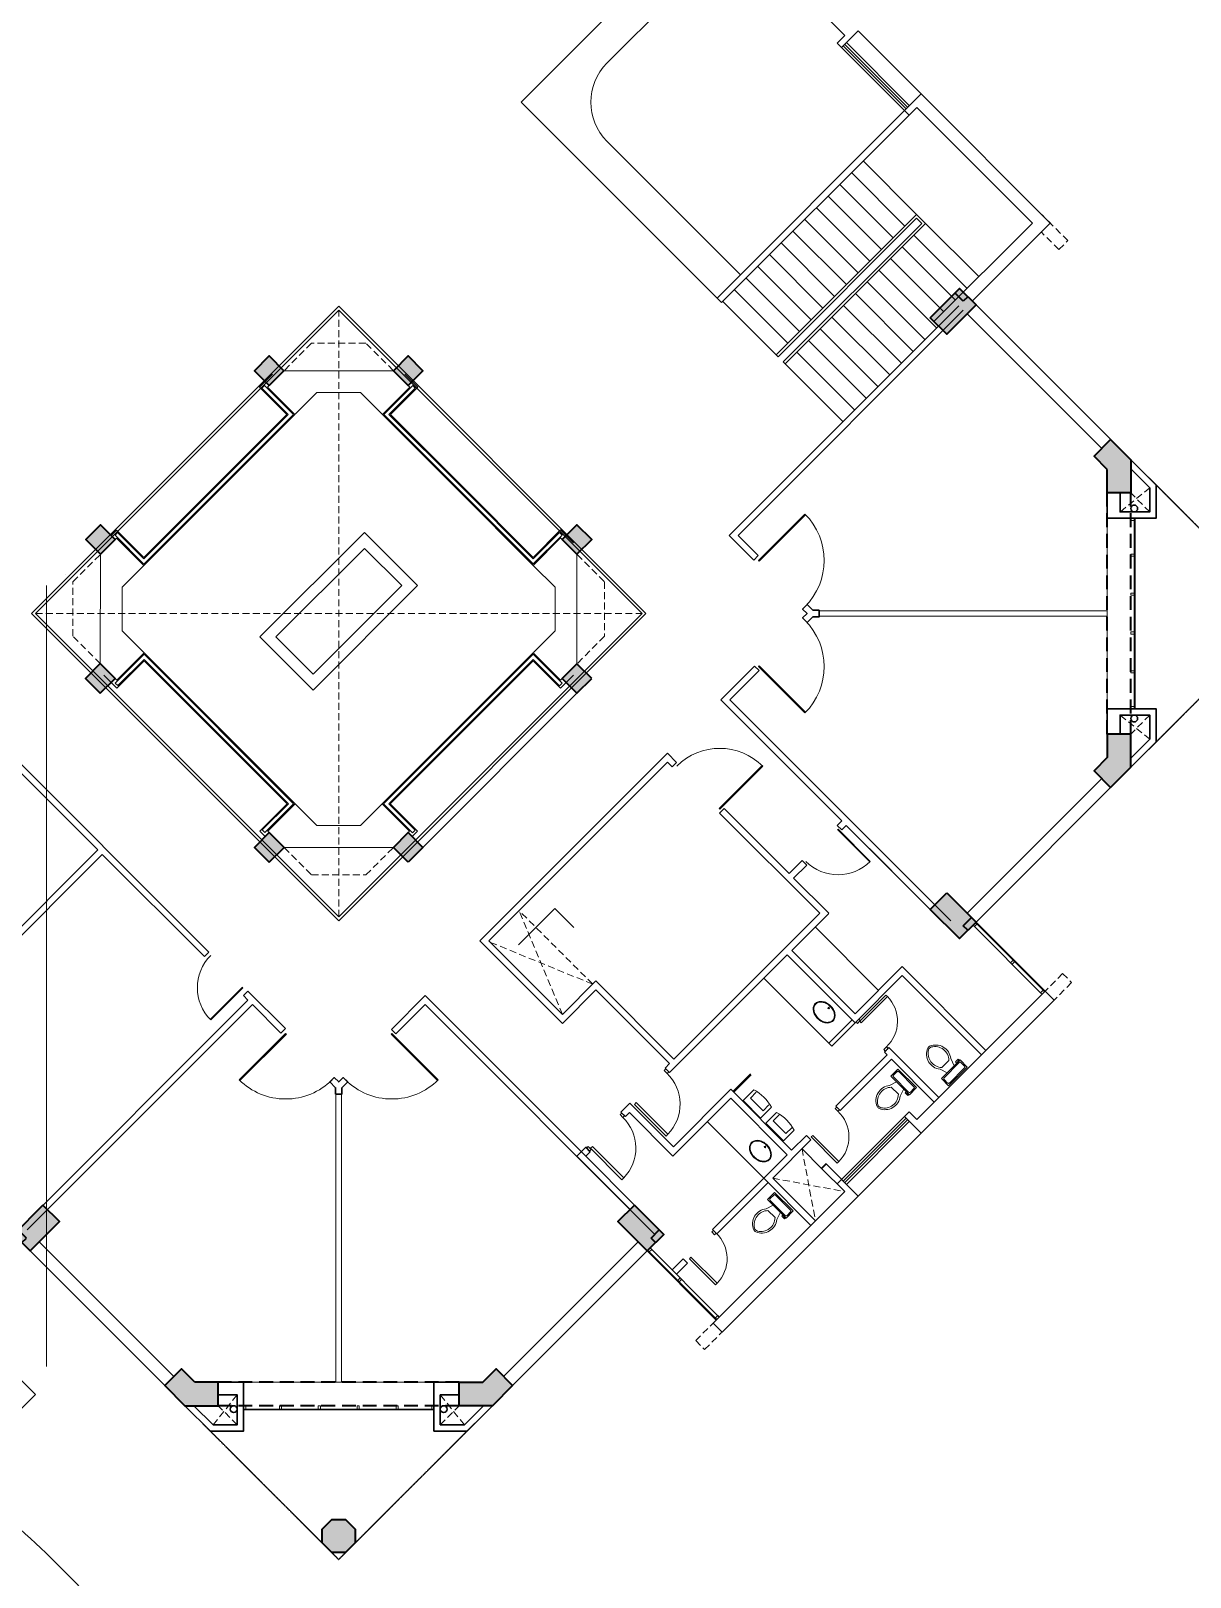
# Model space of a CAD drawing. Header units: inches. Extents: x 5542223 to 12533222, y 497239 to 5189502.
# Drawn here: x 7156904 to 7177902, y 2126007 to 2154011 of the extents above; entities that cross this region are included whole.
import ezdxf

# ---------------------------------------------------------------- set-up
doc = ezdxf.new("R2010")
doc.units = ezdxf.units.IN
doc.header["$MEASUREMENT"] = 0
for name, pattern in [('DASHDOT', [1, 0.5, -0.25, 0, -0.25]), ('HIDDEN', [0.375, 0.25, -0.125]), ('HIDDENX2', [0.75, 0.5, -0.25])]:
    doc.linetypes.add(name, pattern=pattern)
doc.layers.get('0').update_dxf_attribs({"color": 1})
for name, color, linetype, lineweight in [('beam_primary', 7, 'HIDDENX2', 35), ('C_ColHatch', 7, 'Continuous', 0), ('Column', 7, 'Continuous', 35), ('DIM', 7, 'Continuous', 15), ('DOOR', 7, 'Continuous', 9), ('ELE', 7, 'Continuous', 13), ('Ele5', 7, 'Continuous', 20), ('furniture', 7, 'Continuous', 18), ('Glass', 251, 'Continuous', 20), ('GLAZING', 7, 'Continuous', 13), ('landscape', 7, 'Continuous', 5), ('Level', 7, 'Continuous', 5), ('Low Wall', 7, 'Continuous', 25), ('PAVEMENT', 7, 'Continuous', 15), ('PROJECTION', 7, 'HIDDEN', 18), ('Railling', 7, 'Continuous', 20), ('Road', 7, 'Continuous', 15), ('S_WALL', 7, 'Continuous', 15), ('STAIR', 253, 'Continuous', 5), ('WALL', 7, 'Continuous', 30), ('water_supply', 7, 'DASHDOT', 13), ('WIN', 7, 'Continuous', 20)]:
    doc.layers.add(name, color=color, linetype=linetype, lineweight=lineweight)
doc.layers.add('fur', color=7, linetype='Continuous', lineweight=15, plot=False)
doc.dimstyles.get("Standard").update_dxf_attribs({"dimtxt": 2.5, "dimasz": 2, "dimexe": 3, "dimexo": 5, "dimgap": 0.09, "dimtad": 1, "dimtoh": 1, "dimdec": 0, "dimzin": 0, "dimdsep": 46, "dimtxsty": 'Standard', "dimcen": 0.09, "dimclrd": 256, "dimclre": 256, "dimclrt": 256, "dimadec": 0, "dimazin": 0, "dimtfac": 1, "dimtdec": 4, "dimtofl": 0, "dimtmove": 0, "dimatfit": 3, "dimfxl": 1, "dimtvp": 500, "dimtolj": 1, "dimtzin": 0, "dimlwd": -1, "dimlwe": -1, "dimarcsym": 0})

# ---------------------------------------------------------------- blocks, each defined once
blk = doc.blocks.new('COLUMN 750X425')
at = {"layer": 'beam_primary'}
blk.add_hatch(color=256, dxfattribs=at).paths.add_polyline_path([(-635, 212.5), (115, 212.5), (115, -212.5), (-635, -212.5)])
at = {"layer": 'Column'}
for p, q in [((0, 0), (0, 212.5)), ((115, 0), (0, 0))]:
    blk.add_line(p, q, dxfattribs=at)
blk.add_lwpolyline([(-635, 212.5), (115, 212.5), (115, -212.5), (-635, -212.5)], close=True, dxfattribs=at)
blk = doc.blocks.new('col450x615')
at = {"layer": 'C_ColHatch', "ltscale": 0.1}
blk.add_hatch(color=256, dxfattribs=at).paths.add_polyline_path([(-225, 225), (-225, -225), (225, -225), (225, 225)])
at = {"layer": 'Column', "ltscale": 0.1}
blk.add_lwpolyline([(-225, -225), (225, -225), (225, 225), (-225, 225)], close=True, dxfattribs=at)
blk = doc.blocks.new('Door')
for p, q in [((0, 0.458), (0, 0.444)), ((0, 0.458), (0.917, 0.458)), ((0, 0.444), (0.917, 0.444))]:
    blk.add_line(p, q)
blk.add_arc((0, 0.458), 0.917, 270, 360)
blk = doc.blocks.new('Toilet - top')
for p, q in [((-10, -8.5), (-8, -8.5)), ((-10, -9.5), (-10, -8.5)), ((-7, -9.5), (-10, -9.5)), ((-8, -8.5), (-8, -8)), ((-7, -8), (-7, -9.5)), ((-4, -8), (-6, -14)), ((4, -8), (6, -14)), ((9.5, -6), (9.5, -2)), ((4, -14), (-4, -14))]:
    blk.add_line(p, q)
blk.add_lwpolyline([(10.5, -8), (10.5, 0), (-10.5, 0), (-10.5, -8)], close=True)
for points in [[(-9.5, -2), (-9.5, -6)], [(8.5, -1), (-8.5, -1)], [(-8.5, -7), (8.5, -7)]]:
    blk.add_lwpolyline(points)
for centre, radius, start, end in [((-8.6, -1.9), 0.884, 81.8699, 188.1301), ((-8.6, -6.1), 0.884, 171.8699, 278.1301), ((8.6, -1.9), 0.884, 351.8699, 98.1301), ((8.6, -6.1), 0.884, 261.8699, 8.1301), ((3.5, -21.6), 12.2, 141.4691, 247.9714), ((4.2, -21.8), 11.3, 136.3677, 238.9468), ((-3.5, -21.6), 12.2, 292.0284, 38.5307), ((-4.2, -21.8), 11.3, 301.053, 43.6321), ((0, -27.9), 4, 245.7318, 294.2682), ((0, -29), 4, 254.8605, 285.1395)]:
    blk.add_arc(centre, radius, start, end)
blk = doc.blocks.new('urinal2')
for p, q in [((0, 228.6), (0, -228.6)), ((0, 228.6), (279.4, 228.6)), ((127, -165.1), (127, 165.1)), ((127, 165.1), (279.4, 165.1)), ((0, -228.6), (279.4, -228.6)), ((279.4, -165.1), (127, -165.1))]:
    blk.add_line(p, q)
blk.add_arc((-482.6, 0), 795.6, 343.30076, 16.69924)
blk = doc.blocks.new('basin2')
for points in [[(278, -206, 0.12976), (261, -133, 0.106426), (201, -63, 0.084431), (116, -18, 0.073534), (7, 0, 0.073534), (-102, -14, 0.084431), (-188, -55, 0.106426), (-251, -122, 0.12976), (-272, -195, 0.12976), (-254, -269, 0.106426), (-194, -339, 0.084431), (-109, -383, 0.073534), (-1, -402, 0.073534), (108, -388, 0.084431), (195, -347, 0.106426), (258, -279, 0.12976)], [(263, -201, 0.119977), (247, -140, 0.106426), (192, -75, 0.084431), (111, -33, 0.073534), (7, -15, 0.073534), (-97, -28, 0.084431), (-180, -67, 0.106426), (-238, -130, 0.12976), (-257, -196, 0.009633), (-257, -201, 0.119977), (-240, -262, 0.106426), (-185, -327, 0.084431), (-104, -369, 0.073534), (0, -387, 0.073534), (104, -373, 0.084431), (187, -334, 0.106426), (245, -272, 0.12976), (263, -206, 0.009633)]]:
    blk.add_lwpolyline(points, format="xyb", close=True)
for radius in [17.8, 12.2]:
    blk.add_circle((-4, -64), radius)
blk = doc.blocks.new('TechPark')
at = {"layer": 'Column'}
for points in [[(49278.1, 19742.4), (49038.4, 19982.1), (49338.9, 20282.6), (49703.1, 19918.5), (49703.1, 19316), (49278.1, 19316)], [(49278.1, 14524), (49038.4, 14284.3), (49338.9, 13983.8), (49703.1, 14347.9), (49703.1, 14950.4), (49278.1, 14950.4)], [(32745.9, 3210.3), (32506.2, 3449.9), (32205.7, 3149.4), (32569.9, 2785.3), (33172.3, 2785.3), (33172.3, 3210.3)], [(37964.3, 3210.3), (38204, 3449.9), (38504.5, 3149.4), (38140.4, 2785.3), (37538, 2785.3), (37538, 3210.3)], [(35230.6, 124.5), (35054.6, 300.5), (35054.6, 549.5), (35230.6, 725.5), (35479.6, 725.5), (35655.6, 549.5), (35655.6, 300.5), (35479.6, 124.5)]]:
    blk.add_hatch(color=256, dxfattribs=at).paths.add_polyline_path(points)
at = {"ltscale": 0.1}
for p, q in [((44060.5, 17183.2), (49278.1, 17183.2)), ((44060.5, 17083.2), (49278.1, 17083.2)), ((35305.1, 8427.8), (35305.1, 3210.3)), ((35405.1, 8427.8), (35405.1, 3210.3))]:
    blk.add_line(p, q, dxfattribs=at)
at = {"lineweight": -3}
for p, q in [((28570.1, 4280.9), (29862.4, 2988.7)), ((29862.4, 2988.7), (26882.3, 8.6))]:
    blk.add_line(p, q, dxfattribs=at)
at = {"layer": 'beam_primary', "ltscale": 500}
for p, q in [((49278.1, 14948.8), (49278.1, 19316)), ((49703.1, 14949), (49703.1, 19316)), ((37539.5, 3210.3), (33172.3, 3210.3)), ((37539.3, 2785.3), (33172.3, 2785.3))]:
    blk.add_line(p, q, dxfattribs=at)
at = {"layer": 'Column'}
for p, q in [((39911.5, 7383.8), (39830.2, 7465.2)), ((44182.3, 7164.8), (44101, 7083.4))]:
    blk.add_line(p, q, dxfattribs=at)
at = {"layer": 'Column', "ltscale": 0.1}
for points in [[(49278.1, 19742.4), (49038.4, 19982.1), (49338.9, 20282.6), (49703.1, 19918.5), (49703.1, 19316), (49278.1, 19316)], [(49278.1, 14524), (49038.4, 14284.3), (49338.9, 13983.8), (49703.1, 14347.9), (49703.1, 14950.4), (49278.1, 14950.4)], [(32745.9, 3210.3), (32506.2, 3449.9), (32205.7, 3149.4), (32569.9, 2785.3), (33172.3, 2785.3), (33172.3, 3210.3)], [(37964.3, 3210.3), (38204, 3449.9), (38504.5, 3149.4), (38140.4, 2785.3), (37538, 2785.3), (37538, 3210.3)]]:
    blk.add_lwpolyline(points, close=True, dxfattribs=at)
at = {"layer": 'Column'}
blk.add_lwpolyline([(35230.6, 124.5), (35054.6, 300.5), (35054.6, 549.5), (35230.6, 725.5), (35479.6, 725.5), (35655.6, 549.5), (35655.6, 300.5), (35479.6, 124.5)], close=True, dxfattribs=at)
at = {"layer": 'DIM'}
blk.add_line((44101, 7083.4), (43747.5, 7437), dxfattribs=at)
at = {"layer": 'ELE'}
for p, q in [((40412.7, 28148.2), (38659.1, 26394.5)), ((41367.3, 28254.2), (40214.7, 27101.6)), ((42208.8, 22844.9), (38659.1, 26394.5)), ((42633, 23269.1), (40214.7, 25687.4)), ((45824, 24362.4), (44856.5, 25329.9)), ((45611.9, 24150.3), (44644.3, 25117.8)), ((45187.6, 23726), (44220.1, 24693.5)), ((45399.7, 23938.1), (44432.2, 24905.7)), ((44975.5, 23513.9), (44007.9, 24481.4)), ((44763.3, 23301.7), (43795.8, 24269.3)), ((45986.6, 24199.8), (45824, 24362.4)), ((45915.9, 24199.8), (45824, 24291.7)), ((45986.6, 24199.8), (46952.1, 23234.3)), ((44339.1, 22877.5), (43371.5, 23845)), ((44551.2, 23089.6), (43583.7, 24057.1)), ((45774.5, 23987.6), (46739.9, 23022.2)), ((44126.9, 22665.3), (43159.4, 23632.9)), ((45350.2, 23563.4), (46315.7, 22597.9)), ((45562.4, 23775.5), (46527.8, 22810.1)), ((43914.8, 22453.2), (42947.3, 23420.7)), ((45138.1, 23351.2), (46184.1, 22305.3)), ((43490.5, 22028.9), (42523, 22996.5)), ((43702.7, 22241.1), (42735.1, 23208.6)), ((44926, 23139.1), (45971.9, 22093.1)), ((43278.4, 21816.8), (42310.9, 22784.3)), ((44501.7, 22714.8), (45547.7, 21668.9)), ((44713.8, 22927), (45759.8, 21881)), ((44289.6, 22502.7), (45335.5, 21456.7)), ((44077.4, 22290.6), (45123.4, 21244.6)), ((43653.2, 21866.3), (44699.1, 20820.4)), ((43865.3, 22078.4), (44911.3, 21032.5)), ((43313.8, 21781.5), (43278.4, 21816.8)), ((43441.1, 21654.2), (43405.7, 21689.5)), ((43441.1, 21654.2), (44487, 20608.2)), ((45133.4, 10307.8), (43984.5, 11456.8)), ((44231.8, 9349.7), (43054.7, 10526.8)), ((43054.5, 6906.7), (42032.8, 7928.6))]:
    blk.add_line(p, q, dxfattribs=at)
for points in [[(44821.6, 9720.2), (45295.3, 10194), (45267.1, 10222.3), (44793.3, 9748.5)], [(44726.1, 9737.9), (44754.4, 9709.6), (44803.9, 9759.1), (44775.6, 9787.4)], [(45256.4, 9207.6), (45228.2, 9235.9), (45277.7, 9285.4), (45305.9, 9257.1)], [(41281.4, 8884.9), (41251.6, 8855.1), (41303.6, 8803.1), (41333.4, 8832.9)], [(40745.7, 8275.5), (41318.2, 7703), (41284, 7668.8), (40711.5, 8241.3)], [(44376.1, 8194.3), (44347.8, 8166), (44397.3, 8116.5), (44425.6, 8144.8)], [(40482.5, 8085.7), (40453, 8056.1), (40504.6, 8004.5), (40534.2, 8034)], [(43941.2, 7681.7), (44415, 7207.9), (44386.7, 7179.6), (43912.9, 7653.4)], [(39846.1, 7449.3), (39875.6, 7478.8), (39927.3, 7427.1), (39897.8, 7397.6)], [(39950.6, 7480.5), (40519.1, 6912), (40485.2, 6878.1), (39916.6, 7446.6)], [(42141.2, 5960.2), (42113, 5931.9), (42162.5, 5882.4), (42190.7, 5910.7)], [(41734.7, 5475.9), (42208.4, 5002.1), (42180.1, 4973.8), (41706.4, 5447.6)]]:
    blk.add_lwpolyline(points, close=True, dxfattribs=at)
for centre, radius, start, end in [((40921.8, 26394.5), 1000, 135, 225), ((44842.7, 9748.3), 635.2, 313.2127, 44.55817), ((40760.6, 8245.8), 778.2, 315.76938, 45.98749), ((39965.4, 7451.1), 772.8, 315.76938, 45.98749), ((43962.4, 7653.6), 635.2, 315.44183, 46.7873), ((41755.8, 5447.8), 635.2, 315.44183, 46.7873)]:
    blk.add_arc(centre, radius, start, end, dxfattribs=at)
at = {"layer": 'Ele5', "ltscale": 0.6}
for p, q in [((42873.4, 18100.2), (42954.8, 18181.5)), ((34388.2, 9614.9), (34306.8, 9533.6))]:
    blk.add_line(p, q, dxfattribs=at)
at = {"layer": 'Glass', "ltscale": 3}
for p, q in [((44495.4, 27415.4), (45637.3, 26273.4)), ((44521.9, 27441.9), (45663.9, 26300)), ((49780.6, 18855.9), (49765.6, 18855.9)), ((49765.6, 18855.9), (49765.6, 15409)), ((49780.6, 18855.9), (49765.6, 18855.9)), ((49780.6, 18855.9), (49780.6, 15409)), ((49780.6, 15410.5), (49765.6, 15410.5)), ((48114.9, 10309.6), (46889.8, 11534.7)), ((48152.3, 10293.4), (46900.4, 11545.3)), ((45637.3, 7993), (44495.4, 6851)), ((45663.9, 7966.4), (44521.9, 6824.5)), ((42193.9, 4336.3), (40873.4, 5656.9)), ((42204.5, 4346.9), (40953.3, 5598.2)), ((33632.4, 2707.8), (33632.4, 2722.8)), ((33632.4, 2722.8), (37079.3, 2722.8)), ((33632.4, 2707.8), (33632.4, 2722.8)), ((33632.4, 2707.8), (37079.3, 2707.8)), ((37077.8, 2707.8), (37077.8, 2722.8))]:
    blk.add_line(p, q, dxfattribs=at)
at = {"layer": 'GLAZING'}
for points in [[(49703.1, 18818.4), (49703.1, 18855.9), (49765.6, 18855.9), (49765.6, 18818.4)], [(49703.1, 18170.4), (49703.1, 18207.9), (49765.6, 18207.9), (49765.6, 18170.4)], [(49703.1, 17466), (49703.1, 17503.5), (49765.6, 17503.5), (49765.6, 17466)], [(49703.1, 16761.5), (49703.1, 16799), (49765.6, 16799), (49765.6, 16761.5)], [(49703.1, 16057.1), (49703.1, 16094.6), (49765.6, 16094.6), (49765.6, 16057.1)], [(49703.1, 15409), (49703.1, 15446.5), (49765.6, 15446.5), (49765.6, 15409)], [(46889.8, 11534.7), (46916.3, 11508.2), (46872.1, 11464), (46845.6, 11490.5)], [(47571.6, 10852.9), (47598.1, 10826.4), (47553.9, 10782.2), (47527.4, 10808.7)], [(48114.9, 10309.6), (48141.4, 10283.1), (48097.2, 10238.9), (48070.7, 10265.4)], [(40953.3, 5598.2), (40979.8, 5571.7), (41024, 5615.9), (40997.5, 5642.4)], [(41496.6, 5054.9), (41523.1, 5028.4), (41567.3, 5072.6), (41540.8, 5099.1)], [(42178, 4373.5), (42204.5, 4346.9), (42248.7, 4391.1), (42222.2, 4417.6)], [(33669.9, 2785.3), (33632.4, 2785.3), (33632.4, 2722.8), (33669.9, 2722.8)], [(34318, 2785.3), (34280.5, 2785.3), (34280.5, 2722.8), (34318, 2722.8)], [(35022.4, 2785.3), (34984.9, 2785.3), (34984.9, 2722.8), (35022.4, 2722.8)], [(35726.8, 2785.3), (35689.3, 2785.3), (35689.3, 2722.8), (35726.8, 2722.8)], [(36431.2, 2785.3), (36393.7, 2785.3), (36393.7, 2722.8), (36431.2, 2722.8)], [(37079.3, 2785.3), (37041.8, 2785.3), (37041.8, 2722.8), (37079.3, 2722.8)]]:
    blk.add_lwpolyline(points, close=True, dxfattribs=at)
at = {"layer": 'landscape'}
blk.add_line((36881.1, 12897.5), (39671.2, 15687.5), dxfattribs=at)
at = {"layer": 'Level'}
for p, q in [((34363.4, 21530.8), (36345.8, 21530.6)), ((31031.5, 16223.1), (31038.1, 18205.5)), ((39671.2, 16222.5), (39671.2, 18205.2)), ((34356.9, 12897.7), (36346.1, 12897.5))]:
    blk.add_line(p, q, dxfattribs=at)
for points in [[(36145.9, 20739.1), (35748.5, 21136.5), (34960.3, 21136.4), (34566.1, 20742.2)], [(31829.6, 16422.7), (31432.2, 16820.1), (31432.3, 17608.4), (31826.4, 18002.5)], [(38879.7, 18005.3), (39277.1, 17607.9), (39277, 16819.7), (38882.8, 16425.5)], [(34563.3, 13688.9), (34960.7, 13291.6), (35749, 13291.7), (36143.1, 13685.8)]]:
    blk.add_lwpolyline(points, dxfattribs=at)
for points in [[(33924.8, 16708.5), (34890.3, 15743.1), (36784.8, 17637.6), (35819.3, 18603)], [(34214.3, 16708.5), (34890.3, 16032.6), (36495.2, 17637.6), (35819.3, 18313.5)]]:
    blk.add_lwpolyline(points, close=True, dxfattribs=at)
at = {"layer": 'Low Wall'}
for p, q in [((44656.1, 9774), (44231.8, 9349.7)), ((44709.1, 9720.9), (44284.9, 9296.7)), ((44284.9, 9296.7), (44231.8, 9349.7)), ((45320.8, 9271.9), (45239.5, 9190.6)), ((46225.9, 8366.8), (45320.8, 9271.9)), ((45288.9, 9141.1), (44359.1, 8211.3)), ((45370.3, 9059.8), (44440.4, 8130)), ((45288.9, 9141.1), (45239.5, 9190.6)), ((46144.5, 8285.5), (45370.3, 9059.8)), ((42496.7, 8475.6), (42814.9, 8793.8)), ((42510.2, 8462.2), (42828.4, 8780.4)), ((44440.4, 8130), (44359.1, 8211.3)), ((43054.1, 6907), (42124.3, 5977.2)), ((43135.4, 6825.7), (42205.6, 5895.9)), ((42205.6, 5895.9), (42124.3, 5977.2)), ((41593.9, 5446.9), (41393.5, 5246.4)), ((41675.3, 5365.5), (41474.8, 5165.1)), ((41675.3, 5365.5), (41593.9, 5446.9))]:
    blk.add_line(p, q, dxfattribs=at)
at = {"layer": 'PROJECTION', "ltscale": 500}
for p, q in [((48563.9, 23886.1), (48095.4, 24354.5)), ((48401.2, 23723.4), (48083, 24041.6)), ((48401.2, 23723.4), (48563.9, 23886.1)), ((35354.8, 11638.6), (35354.8, 22627.1)), ((50048.7, 19410.2), (49508.7, 18973.1)), ((50048.7, 18973.1), (49703.7, 19316.7)), ((29860.6, 17132.9), (40849, 17132.9)), ((50048.7, 14856.2), (49508.7, 15293.3)), ((50048.7, 15293.3), (49703.7, 14949.7)), ((39955.8, 10419.1), (38622.8, 11752)), ((39407.7, 9871.1), (38622.8, 11752)), ((39955.7, 10419.1), (38099.5, 11179.3)), ((48468.2, 10613.9), (48153, 10292.7)), ((48630.8, 10451.3), (48169.6, 9984.2)), ((48468.2, 10613.9), (48630.8, 10451.3)), ((43747.5, 7437), (43991.4, 6132.4)), ((43217.1, 6906.7), (44521.7, 6662.7)), ((41821.3, 3963), (42197.6, 4339.3)), ((41983.9, 3800.4), (42510.5, 4326.9)), ((41821.3, 3963), (41983.9, 3800.4)), ((33078.2, 2439.6), (33515.2, 2979.6)), ((37632.1, 2439.6), (37195, 2979.6)), ((33515.2, 2439.6), (33171.6, 2784.6)), ((37195, 2439.6), (37538.6, 2784.6))]:
    blk.add_line(p, q, dxfattribs=at)
at = {"layer": 'PROJECTION', "lineweight": 30}
for p, q in [((52488.3, 17133.2), (50025.2, 19596.3)), ((52488.3, 17133.2), (50025.2, 14670)), ((35355.1, 0), (32892, 2463.2)), ((35355.1, 0), (37818.3, 2463.2))]:
    blk.add_line(p, q, dxfattribs=at)
at = {"layer": 'PROJECTION', "ltscale": 500}
for points in [[(36342.4, 21533.9), (35847, 22029.4), (34861.9, 22029.4), (34369.4, 21536.9)], [(31034.7, 16226.2), (30539.3, 16721.7), (30539.3, 17706.7), (31038.1, 18205.5)], [(39674.5, 18201.8), (40170, 17706.4), (40170, 16721.3), (39677.5, 16228.8)], [(30408.7, 17843.6), (30408.7, 17843.6)], [(38876.5, 16419.2), (36143.1, 13685.8), (36638.8, 13190.1)], [(34064.5, 13190.1), (34560.2, 13685.8)], [(34366.8, 12894.1), (34862.3, 12398.7), (35847.3, 12398.7), (36339.8, 12891.2)]]:
    blk.add_lwpolyline(points, dxfattribs=at)
at = {"layer": 'Railling'}
for p, q in [((29789.9, 17132.9), (35354.8, 22697.8)), ((35354.8, 22697.8), (40919.7, 17132.9)), ((29860.6, 17132.9), (35354.8, 22627.1)), ((35354.8, 22627.1), (40849, 17132.9)), ((36479.5, 21396.8), (36641.6, 21234.7)), ((36145.9, 20739.1), (36641.6, 21234.7)), ((36171.1, 20739.1), (36695.1, 21263.1)), ((36742.3, 21215.9), (36265.5, 20739.1)), ((36786.4, 21234.7), (36290.7, 20739.1)), ((36742.3, 21215.9), (36695.1, 21263.1)), ((37512.8, 19372.2), (36145.9, 20739.1)), ((37525.4, 19384.8), (36171.1, 20739.1)), ((36265.5, 20739.1), (37572.6, 19432)), ((36290.7, 20739.1), (37585.2, 19444.6)), ((37512.8, 19372.2), (38879.7, 18005.3)), ((37525.4, 19384.8), (38879.7, 18030.5)), ((38879.7, 18124.9), (37572.6, 19432)), ((38879.7, 18150.1), (37585.2, 19444.6)), ((39375.3, 18645.7), (38879.7, 18150.1)), ((39356.5, 18601.7), (38879.7, 18124.9)), ((38879.7, 18030.5), (39403.7, 18554.5)), ((38879.7, 18005.3), (39375.3, 18501)), ((39403.7, 18554.5), (39356.5, 18601.7)), ((39609.8, 18411.3), (39375.3, 18645.7)), ((39375.3, 18501), (39537.4, 18338.9)), ((35354.8, 11567.9), (29789.9, 17132.9)), ((35354.8, 11638.6), (29860.6, 17132.9)), ((35354.8, 11638.6), (40849, 17132.9)), ((35354.8, 11567.9), (40919.7, 17132.9))]:
    blk.add_line(p, q, dxfattribs=at)
for points in [[(31226.9, 18539.1), (31330.7, 18642.9), (31826.4, 18147.3), (34415.1, 20735.9), (33919.4, 21231.6), (34157, 21469.2)], [(31299.3, 18466.7), (31330.7, 18498.2), (31826.4, 18002.5), (34559.8, 20735.9), (34064.2, 21231.6), (34229.4, 21396.8)], [(36786.4, 21234.7), (36551.9, 21469.2)], [(34229.7, 13031.2), (34067.6, 13193.3), (34563.3, 13688.9), (31829.6, 16422.7), (31333.9, 15927), (31302.2, 15958.7)], [(39537.4, 16088.8), (39372.2, 15923.6), (38876.5, 16419.2), (36143.1, 13685.8), (36638.8, 13190.1), (36479.9, 13031.2)], [(36679.7, 13086.3), (36783.5, 13190.1), (36287.9, 13685.8), (38876.5, 16274.4), (39372.2, 15778.8), (39609.8, 16016.4)]]:
    blk.add_lwpolyline(points, dxfattribs=at)
at = {"layer": 'Railling', "ltscale": 0.1}
for points in [[(31349.6, 18598.9), (31826.4, 18122.1), (34440.2, 20735.9), (33963.5, 21212.7), (34010.7, 21259.9), (34534.6, 20735.9), (31826.4, 18027.7), (31302.4, 18551.7)], [(31305.6, 15873.5), (31829.6, 16397.5), (34538.1, 13688.9), (34014.1, 13165), (33966.9, 13212.2), (34443.7, 13688.9), (31829.6, 16303.1), (31352.8, 15826.3)], [(39400.5, 15870.1), (38876.5, 16394), (36168.3, 13685.8), (36692.3, 13161.8), (36739.5, 13209), (36262.7, 13685.8), (38876.5, 16299.6), (39353.3, 15822.8)]]:
    blk.add_lwpolyline(points, close=True, dxfattribs=at)
blk.add_lwpolyline([(34026.7, 13089.4), (33922.9, 13193.3), (34418.5, 13688.9), (31829.6, 16277.9), (31333.9, 15782.3), (31099.4, 16016.7)], dxfattribs=at)
at = {"layer": 'STAIR', "ltscale": 0.5}
for p, q in [((43278.4, 21816.8), (45824, 24362.4)), ((43278.4, 21816.8), (45824, 24362.4)), ((43313.8, 21781.5), (45824, 24291.7)), ((43405.7, 21689.5), (45915.9, 24199.8)), ((43441.1, 21654.2), (45986.6, 24199.8))]:
    blk.add_line(p, q, dxfattribs=at)
at = {"layer": 'WALL'}
for p, q in [((44521, 27603.7), (42357.3, 29767.4)), ((44383.1, 27465.8), (44521, 27603.7)), ((44383.1, 27465.8), (44464.4, 27384.5)), ((45606.4, 26242.5), (45906.9, 26543)), ((45606.4, 26242.5), (45687.7, 26161.2)), ((45687.7, 26161.2), (45825.6, 26299.1)), ((44709.1, 9883.6), (45563, 10737.4)), ((44709.1, 9720.9), (45563, 10574.8)), ((45825.6, 7967.3), (48152, 10293.7)), ((48152, 10293.7), (48314.6, 10131.1)), ((45687.7, 8105.2), (45606.4, 8023.9)), ((45687.7, 8105.2), (45825.6, 7967.3)), ((43828.8, 7680.9), (43560.1, 7412.2)), ((43478.8, 7330.9), (43054.5, 6906.7)), ((44464.4, 6881.9), (44383.1, 6800.6)), ((44383.1, 6800.6), (44521, 6662.7)), ((44464.4, 6881.9), (44764.9, 6581.4)), ((42139.5, 4281.2), (42302.1, 4118.6))]:
    blk.add_line(p, q, dxfattribs=at)
at = {"layer": 'WALL', "ltscale": 0.5}
for p, q in [((44464.4, 27384.5), (44764.9, 27685)), ((45906.9, 26543), (48245.7, 24204.3)), ((42208.8, 22844.9), (45606.4, 26242.5)), ((42290.1, 22763.5), (45687.7, 26161.2)), ((45825.6, 26299.1), (47920.4, 24204.3)), ((42290.1, 22763.5), (42208.8, 22844.9)), ((42426.2, 18547.4), (46587.5, 22708.7)), ((42588.8, 18547.4), (46668.8, 22627.4)), ((42275.9, 15568.7), (44468.3, 13376.3)), ((41309.8, 14601.7), (41476.1, 14435.4)), ((41309.6, 14439.2), (41394.8, 14354)), ((44549.7, 13294.9), (45372.9, 12471.7)), ((37912.1, 11204), (39407.7, 9708.5)), ((38074.8, 11204), (39407.7, 9871.1)), ((33709.3, 10131.1), (29629.3, 6051.1)), ((33628, 10212.4), (33709.3, 10293.7)), ((36919.6, 10212.4), (40016.6, 7115.4)), ((48314.6, 10131.1), (45906.9, 7723.4)), ((33790.7, 10049.8), (29710.6, 5969.7)), ((36919.6, 10049.8), (41080.9, 5888.4)), ((45606.4, 8023.9), (45906.9, 7723.4)), ((43910.1, 7599.6), (43217.1, 6906.7)), ((44101, 7083.4), (44521.7, 6662.7)), ((44182.3, 7164.8), (44765.7, 6581.4)), ((43054.5, 6906.7), (43910.1, 6051.1)), ((43217.1, 6906.7), (43991.4, 6132.4)), ((44521, 6662.7), (42139.5, 4281.2)), ((44764.9, 6581.4), (42302.1, 4118.6))]:
    blk.add_line(p, q, dxfattribs=at)
at = {"layer": 'WALL', "ltscale": 3}
for p, q in [((46138.5, 22422.4), (47920.4, 24204.3)), ((46831.5, 22790.1), (48245.7, 24204.3)), ((46900.2, 22721.4), (49339.3, 20282.2)), ((46737.5, 22558.7), (49176.7, 20119.6)), ((29929.6, 5750.8), (32368.8, 3311.6)), ((29767, 5588.2), (32206.1, 3149))]:
    blk.add_line(p, q, dxfattribs=at)
at = {"layer": 'WALL', "ltscale": 0.6}
for p, q in [((42873.4, 18100.2), (42426.2, 18547.4)), ((42954.8, 18181.5), (42588.8, 18547.4)), ((42873.4, 18100.2), (42954.8, 18181.5)), ((42887.6, 16180.4), (42275.9, 15568.7)), ((42968.9, 16099.1), (42438.9, 15569)), ((42887.6, 16180.4), (42968.9, 16099.1)), ((33002.2, 11000.8), (28352.7, 15650.3)), ((30990.5, 12849.9), (28353, 15487.4)), ((37912.1, 11204), (41309.7, 14601.6)), ((38074.8, 11204), (41309.6, 14439.2)), ((41476.1, 14435.4), (41394.8, 14354)), ((46737.5, 11707.7), (49176.7, 14146.8)), ((46900.2, 11545), (49622.5, 14267.4)), ((42337.7, 13599.9), (42254.8, 13516.9)), ((44387.4, 13295.4), (44468.7, 13376.7)), ((44387.4, 13295.4), (44468.8, 13214)), ((44468.8, 13214), (44550.1, 13295.3)), ((25634.3, 7493.6), (30990.5, 12849.9)), ((25715.5, 7412.2), (31071.8, 12768.6)), ((32920.9, 10919.5), (31071.8, 12768.6)), ((32920.9, 10919.5), (33002.2, 11000.8)), ((33628, 10212.4), (33709.3, 10131.1)), ((34388.2, 9614.9), (33709.3, 10293.7)), ((36308, 9600.7), (36919.6, 10212.4)), ((34306.8, 9533.6), (33790.7, 10049.8)), ((36389.3, 9519.4), (36919.6, 10049.8)), ((34388.2, 9614.9), (34306.8, 9533.6)), ((36308, 9600.7), (36389.3, 9519.4)), ((40780.7, 5750.8), (38341.5, 3311.6)), ((40943.3, 5588.2), (38220.9, 2865.8))]:
    blk.add_line(p, q, dxfattribs=at)
at = {"layer": 'WALL', "ltscale": 0.3}
for p, q in [((46441.6, 11566.6), (42438.9, 15569)), ((44068.3, 11703.4), (42254.9, 13517.1)), ((43513.6, 12421.4), (42337.7, 13599.9)), ((44468.7, 13376.7), (44373.2, 13472.3)), ((46360.3, 11485.3), (44550.1, 13295.3)), ((44230.5, 11702.9), (43594.8, 12340)), ((43560.2, 11032.5), (44231.3, 11702.1)), ((41428.2, 9063.3), (40014, 10477.5)), ((41346.9, 8981.9), (40014, 10314.8))]:
    blk.add_line(p, q, dxfattribs=at)
at = {"layer": 'WALL', "ltscale": 0.1}
for p, q in [((43513.5, 12421.3), (43751.3, 12659.1)), ((43832.4, 12577.6), (43751.1, 12658.9)), ((43594.7, 12339.9), (43832.6, 12577.8)), ((44068.3, 11703.4), (41428.2, 9063.3)), ((41346.8, 8819.4), (43479, 10951.1)), ((44709.1, 9720.9), (43479, 10951.1)), ((44709.1, 9883.6), (43560.2, 11032.5)), ((47079.7, 9220.7), (45563, 10737.4)), ((39407.7, 9871.1), (40014, 10477.5)), ((46998.4, 9139.4), (45563, 10574.8)), ((39407.7, 9708.5), (40014, 10314.8)), ((41346.9, 8981.9), (41265.6, 8900.6)), ((41346.8, 8819.4), (41265.6, 8900.6)), ((41417.5, 7476), (42457, 8515.3)), ((43560.1, 7412.2), (42457, 8515.3)), ((40466.6, 8101.5), (40629.2, 8264.2)), ((40629.2, 8264.2), (41417.5, 7476)), ((41410.4, 7306.3), (42457, 8352.7)), ((43478.8, 7330.9), (42457, 8352.7)), ((40547.9, 8020.3), (40466.6, 8101.5)), ((40622.1, 8094.5), (40547.9, 8020.3)), ((40622.1, 8094.5), (41410.4, 7306.3)), ((43910.1, 7599.6), (43828.8, 7680.9)), ((39830.2, 7465.2), (39667.6, 7302.5)), ((40632.7, 6337.4), (39667.6, 7302.5)), ((39911.5, 7383.8), (39830.2, 7465.2)), ((39830.2, 7302.5), (39911.5, 7383.8)), ((40714, 6418.8), (39830.2, 7302.5))]:
    blk.add_line(p, q, dxfattribs=at)
at = {"layer": 'WALL'}
for points in [[(49703.1, 19918.5), (50163.1, 19458.5), (50163.1, 18857.4), (49278.1, 18857.4), (49278.1, 19317.4)], [(49703.1, 19755.8), (50048.1, 19410.8), (50048.1, 18972.4), (49508.1, 18972.4), (49508.1, 19317.4)], [(49703.1, 14347.9), (50163.1, 14807.9), (50163.1, 15409), (49278.1, 15409), (49278.1, 14949)], [(49703.1, 14510.6), (50048.1, 14855.6), (50048.1, 15294), (49508.1, 15294), (49508.1, 14949)], [(32569.9, 2785.3), (33029.9, 2325.3), (33630.9, 2325.3), (33630.9, 3210.3), (33170.9, 3210.3)], [(38140.4, 2785.3), (37680.4, 2325.3), (37079.3, 2325.3), (37079.3, 3210.3), (37539.3, 3210.3)], [(32732.5, 2785.3), (33077.5, 2440.3), (33515.9, 2440.3), (33515.9, 2980.3), (33170.9, 2980.3)], [(37977.8, 2785.3), (37632.8, 2440.3), (37194.3, 2440.3), (37194.3, 2980.3), (37539.3, 2980.3)]]:
    blk.add_lwpolyline(points, dxfattribs=at)
at = {"layer": 'WALL', "ltscale": 0.5}
for points in [[(44060.5, 17190.7), (44060.5, 17075.7), (43945.5, 17075.7), (43840.4, 16970.6), (43759.1, 17051.9), (43840.4, 17133.2), (43759.1, 17214.5), (43840.4, 17295.8), (43945.5, 17190.7), (44060.5, 17190.7)], [(35297.6, 8427.8), (35412.6, 8427.8), (35412.6, 8542.8), (35517.8, 8647.9), (35436.4, 8729.2), (35355.1, 8647.9), (35273.8, 8729.2), (35192.5, 8647.9), (35297.6, 8542.8), (35297.6, 8427.8)]]:
    blk.add_lwpolyline(points, dxfattribs=at)
at = {"layer": 'WALL'}
for centre in [(49765.6, 19034.9), (49765.6, 15231.5), (33453.4, 2722.8), (37256.8, 2722.8)]:
    blk.add_circle(centre, 62.5, dxfattribs=at)
at = {"layer": 'water_supply', "ltscale": 100}
for centre, start, end in [((44385.1, 10084.3), 76.99054, 135), ((44447.2, 10146.4), 135, 256.99054)]:
    blk.add_arc(centre, 0.5, start, end, dxfattribs=at)
at = {"layer": 'WIN', "ltscale": 3}
for p, q in [((44552.8, 27472.9), (45694.8, 26330.9)), ((44764.9, 27685), (45906.9, 26543)), ((44464.4, 27384.5), (45606.4, 26242.5)), ((44464.4, 27384.5), (45606.4, 26242.5)), ((49278.1, 15409), (49278.1, 18857.4)), ((48070.7, 10265.4), (46845.6, 11490.5)), ((45606.4, 8023.9), (44464.4, 6881.9)), ((45606.4, 8023.9), (44464.4, 6881.9)), ((45694.8, 7935.5), (44552.8, 6793.5)), ((45906.9, 7723.4), (44764.9, 6581.4)), ((42248.7, 4391.1), (40997.5, 5642.4)), ((37079.3, 3210.3), (33630.9, 3210.3))]:
    blk.add_line(p, q, dxfattribs=at)
at = {"layer": 'Column'}
for p, rotation in [((46668.8, 22790.1), 45.00000000000001), ((46668.8, 22790.1), 45.00000000000001), ((46668.8, 22790.1), 45.00000000000001), ((46668.8, 11476.3), 315), ((41012, 5819.5), 315)]:
    blk.add_blockref('COLUMN 750X425', p, dxfattribs=dict(at, rotation=rotation))
at = {"layer": 'Column', "zscale": 0.8406684939719736}
for p, xscale, yscale, rotation in [((34095.9, 21530.8), -0.8406684939696699, 0.840668493998237, 315), ((36613.3, 21530.6), 0.8406684939696697, 0.8406684939982371, 45.00000000000001), ((31038.1, 18473), -0.8406684939696699, 0.840668493998237, 315), ((39671.2, 18472.7), 0.8406684939696697, 0.8406684939982371, 45.00000000000001), ((31034.7, 15958.7), 0.8406684939696697, 0.8406684939982371, 45.00000000000001), ((39671.2, 15955), 0.84066849396967, 0.8406684939982371, 135), ((34096, 12897.5), 0.8406684939696697, 0.8406684939982371, 45.00000000000001), ((36613.6, 12897.5), -0.8406684939696699, 0.840668493998237, 315)]:
    blk.add_blockref('col450x615', p, dxfattribs=dict(at, xscale=xscale, yscale=yscale, rotation=rotation))
at = {"layer": 'Column', "xscale": -1, "rotation": 45.00000000000001}
blk.add_blockref('COLUMN 750X425', (29698.3, 5819.5), dxfattribs=at)
at = {"layer": 'DOOR', "ltscale": 0.6}
for p, xscale, yscale, zscale, rotation in [((43379.7, 17675.2), 1295.999999999768, 1296, 1296, 45.00002903894872), ((43379.7, 16591.2), -1295.999999999768, 1296, 1296, 134.9999709615389), ((41869, 13979.8), -1199.999999999949, 1200, 1200, 224.8998654351915), ((44109.1, 12935.7), 899.9999999999359, 900, 900, 315.0000000002673), ((33328.5, 10646.7), 899.9999999998126, 900.0000000000001, 900, 225.0000000000026), ((34813.1, 9108.6), -1295.999999999768, 1296, 1296, 44.999970961306), ((35897.1, 9108.6), 1295.999999999686, 1296, 1296, 315.0000290387122)]:
    blk.add_blockref('Door', p, dxfattribs=dict(at, xscale=xscale, yscale=yscale, zscale=zscale, rotation=rotation))
at = {"layer": 'fur', "ltscale": 0.1}
for name, p, xscale, yscale, zscale, rotation in [('basin2', (44266.5, 10025.9), -0.8182207559793279, 0.8182207560166717, 0.8182207559776378, 315), ('Toilet - top', (46570.8, 8749.9), 22.72729472370661, 22.72729472373612, 22.72729472373565, 225), ('Toilet - top', (45654.6, 8714.4), -22.72729472370661, 22.72729472373612, 22.72729472373565, 315), ('basin2', (43112.1, 7509.8), -0.8182207559793279, 0.8182207560166717, 0.8182207559776378, 315), ('Toilet - top', (43419.8, 6480.3), -22.72729472370661, 22.72729472373612, 22.72729472373565, 315)]:
    blk.add_blockref(name, p, dxfattribs=dict(at, xscale=xscale, yscale=yscale, zscale=zscale, rotation=rotation))
at = {"layer": 'furniture', "ltscale": 0.6, "xscale": 0.9842519683561373, "yscale": 0.984251968562603, "zscale": 0.9842519685038178, "rotation": 45.00000000000001}
for p in [(42838.9, 8154.5), (43252.4, 7741)]:
    blk.add_blockref('urinal2', p, dxfattribs=at)
at = {"layer": 'Level'}
blk.add_leader([(38609.6, 11133.8), (39267.8, 11791.9), (39612.5, 11444)], dimstyle='Standard', dxfattribs=at)

msp = doc.modelspace()

# ---------------------------------------------------------------- linework, layer by layer
msp.add_circle((6864263.374, 1819279.277), 1322040.52)
at = {"layer": 'PAVEMENT', "color": 7, "ltscale": 6000}
for radius, end in [(17864.06, 53.1288619), (15864.06, 54.161995)]:
    msp.add_arc((7144802.022, 2113557.199), radius, 40.0246204, end, dxfattribs=at)
at = {"layer": 'Road', "ltscale": 6000}
msp.add_line((7157185.237, 2129822.832), (7157185.237, 2143968.861), dxfattribs=at)

# ---------------------------------------------------------------- block references
at = {"layer": 'S_WALL'}
msp.add_blockref('TechPark', (7127124.796, 2126325.964), dxfattribs=at)

doc.saveas('drawing.dxf')
